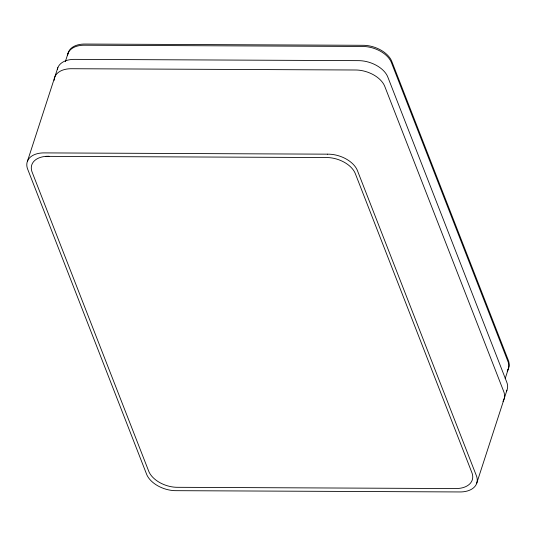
<?xml version="1.0" encoding="UTF-8"?>
<svg xmlns="http://www.w3.org/2000/svg" width="536" height="536" viewBox="0 0 536 536"><rect width="100%" height="100%" fill="white"/><g stroke="black" fill="none" stroke-linecap="round" stroke-linejoin="round"><path stroke-width="0.8" d="M27.477 161.142L57.861 67.61M65.325 61.687L68.052 53.299M505.187 378.563L508.162 369.411M476.564 483.707L506.956 390.175M45.975 156.358L326.002 157.537A23.979 14.995 18 0 1 355.536 174.193L471.68 472.109A23.979 14.995 18 0 1 455.051 488.557L178.032 487.311A23.979 14.995 18 0 1 148.499 470.655L32.354 172.733A23.979 14.995 18 0 1 45.975 156.358L48.984 156.291M507.197 371.227A23.979 14.995 18 0 0 507.773 361.043L391.628 63.121A23.979 14.995 18 0 0 362.088 46.465L85.077 45.218A23.979 14.995 18 0 0 67.509 55.262M507.94 369.472A23.979 14.995 18 0 0 508.148 359.87L392.004 61.955A23.979 14.995 18 0 0 362.47 45.299L85.452 44.053A23.979 14.995 18 0 0 67.891 54.096M506.346 391.427A24.468 15.296 18 0 0 506.553 381.632L388.044 77.633A24.468 15.296 18 0 0 357.901 60.642L75.234 59.369A24.468 15.296 18 0 0 57.312 69.613M54.143 80.373A24.468 15.296 18 0 1 72.193 68.722L354.859 69.995A24.468 15.296 18 0 1 385.002 86.986L503.518 390.985A24.468 15.296 18 0 1 502.935 401.384M327.509 154.167L44.843 152.901A24.468 15.296 18 0 0 27.872 169.684L146.388 473.683A24.468 15.296 18 0 0 176.525 490.675L459.191 491.948A24.468 15.296 18 0 0 476.169 475.164L357.653 171.165A24.468 15.296 18 0 0 327.509 154.167"/></g></svg>
